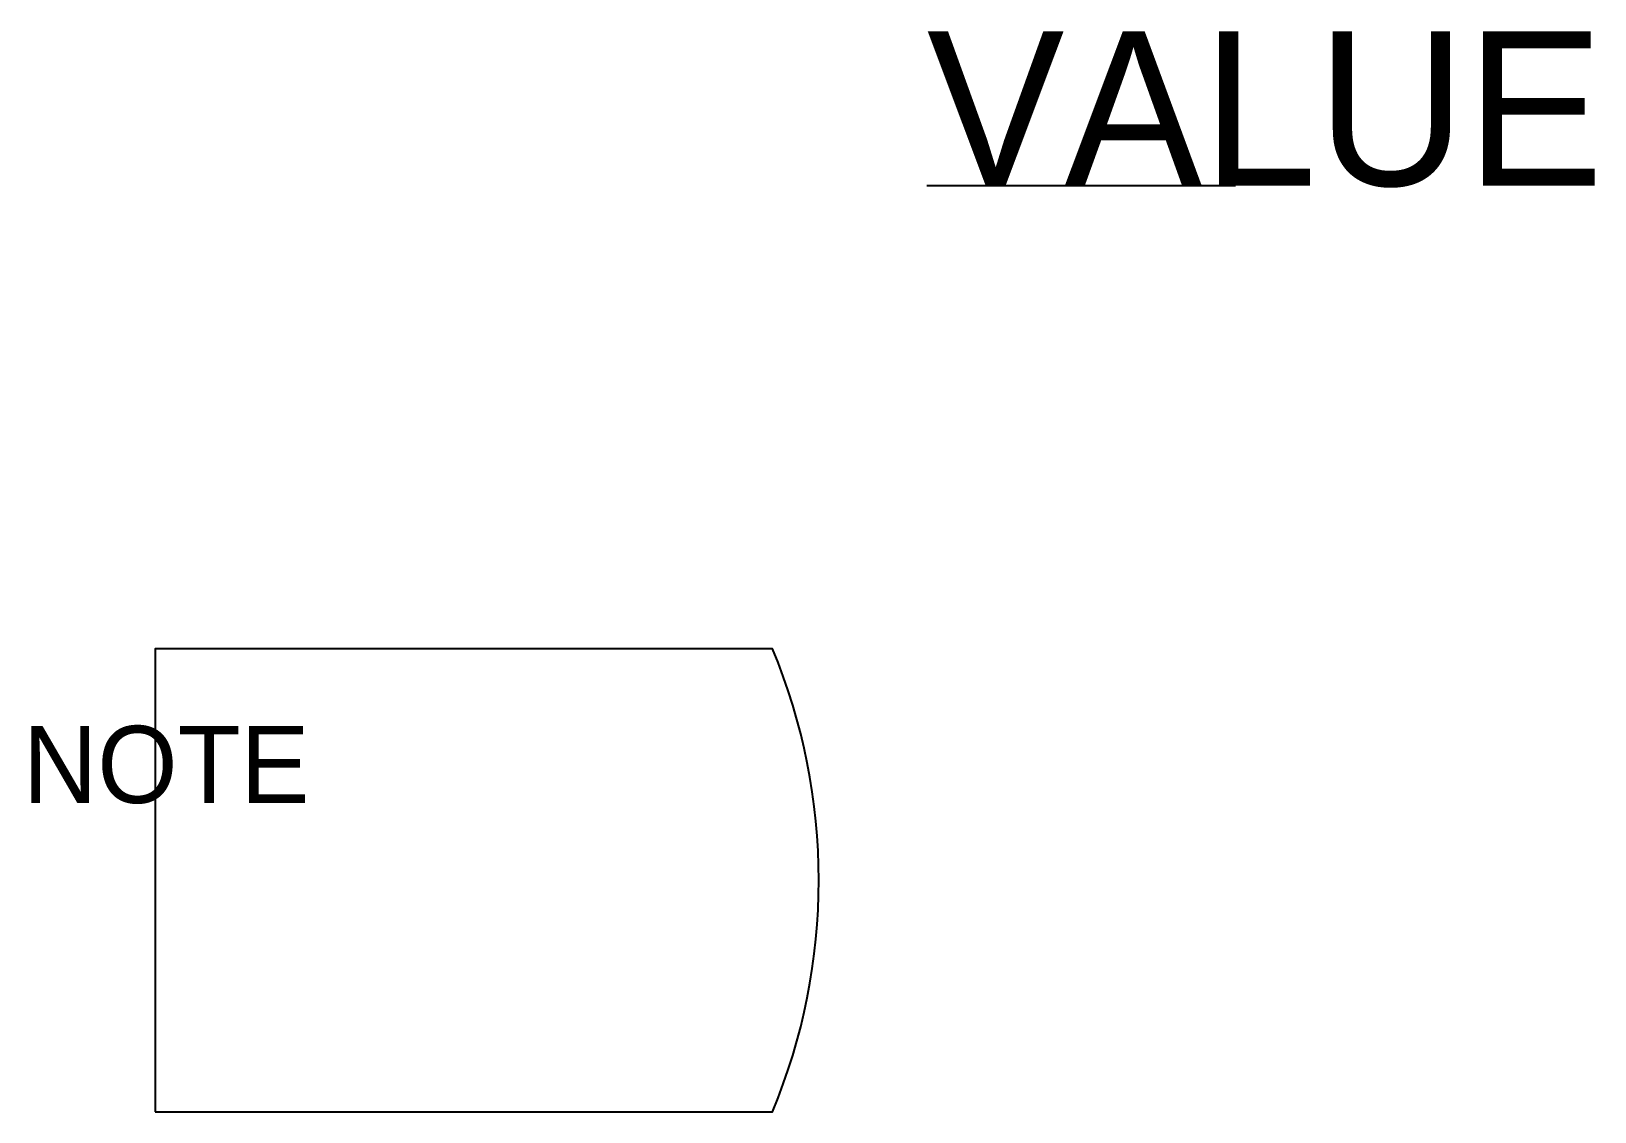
# Model space of a CAD drawing. Extents: x -0.8 to 9.3, y 0 to 7.
import ezdxf
from ezdxf.enums import TextEntityAlignment as Align

# ---------------------------------------------------------------- set-up
doc = ezdxf.new("R2010")
doc.units = 0
doc.layers.get('0').update_dxf_attribs({"linetype": 'CONTINUOUS'})

# ---------------------------------------------------------------- blocks, each defined once
blk = doc.blocks.new('SYM1')
blk.add_line((0, 0), (1, 0))

msp = doc.modelspace()

# ---------------------------------------------------------------- linework, layer by layer
msp.add_lwpolyline([(0, 0), (4, 0, 0.2), (4, 3), (0, 3)], format="xyb", close=True)

# ---------------------------------------------------------------- block references
ref = msp.add_blockref('SYM1', (5, 6), dxfattribs=dict(xscale=2, yscale=1.5))
ref.add_attrib('TAG', 'VALUE', (5, 6), dxfattribs={"height": 1})

# ---------------------------------------------------------------- texts
msp.add_text('NOTE', height=0.5).set_placement((1, 2), align=Align.RIGHT)

doc.saveas('drawing.dxf')
